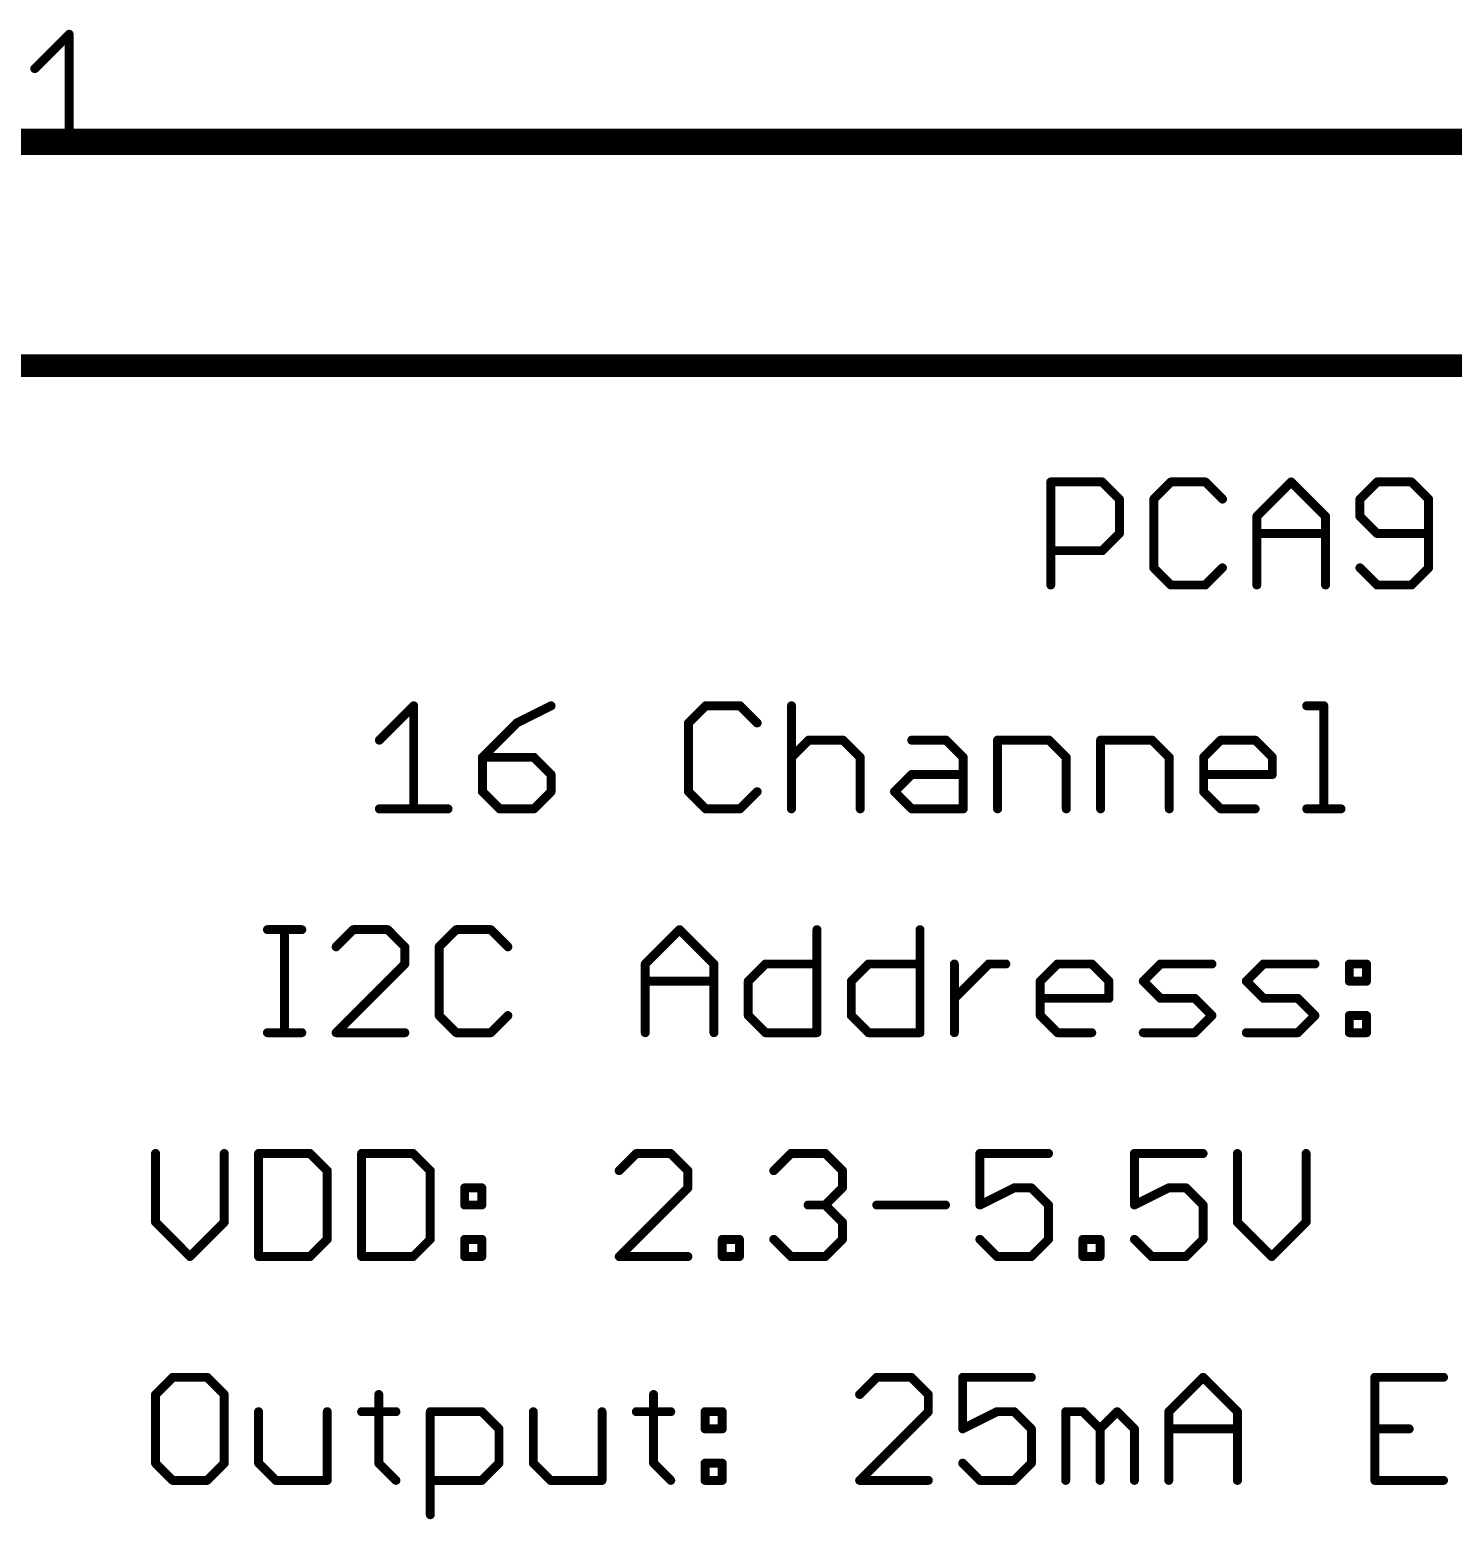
# Model space of a CAD drawing. Extents: x 0 to 264, y 0 to 182.
# Drawn here: x 115.46 to 131.62, y 164.71 to 181.61 of the extents above; entities that cross this region are included whole.
import ezdxf

# ---------------------------------------------------------------- set-up
doc = ezdxf.new("R2010")
doc.units = 0
doc.layers.add('94', color=12, linetype='CONTINUOUS')
doc.layers.add('95', color=251, linetype='CONTINUOUS')

msp = doc.modelspace()

# ---------------------------------------------------------------- linework, layer by layer
at = {"layer": '94'}
for points, const_width in [([(264.16, 180.34), (0, 180.34)], 0.3), ([(114.3, 177.8), (149.86, 177.8)], 0.254), ([(127.0508, 175.3108), (127.0508, 176.4802)], 0.1016), ([(127.0508, 176.4802), (127.6355, 176.4802)], 0.1016), ([(127.6355, 176.4802), (127.8304, 176.2853)], 0.1016), ([(128.4151, 176.4802), (128.2202, 176.2853)], 0.1016), ([(128.8049, 176.4802), (128.4151, 176.4802)], 0.1016), ([(128.9998, 176.2853), (128.8049, 176.4802)], 0.1016), ([(129.3896, 176.0904), (129.7794, 176.4802)], 0.1016), ([(129.7794, 176.4802), (130.1692, 176.0904)], 0.1016), ([(130.7539, 176.4802), (130.559, 176.2853)], 0.1016), ([(131.1437, 176.4802), (130.7539, 176.4802)], 0.1016), ([(131.3386, 176.2853), (131.1437, 176.4802)], 0.1016), ([(127.8304, 176.2853), (127.8304, 175.8955)], 0.1016), ([(128.2202, 176.2853), (128.2202, 175.5057)], 0.1016), ([(130.559, 176.2853), (130.559, 176.0904)], 0.1016), ([(131.3386, 175.5057), (131.3386, 176.2853)], 0.1016), ([(129.3896, 175.3108), (129.3896, 176.0904)], 0.1016), ([(130.1692, 176.0904), (130.1692, 175.3108)], 0.1016), ([(130.559, 176.0904), (130.7539, 175.8955)], 0.1016), ([(127.8304, 175.8955), (127.6355, 175.7006)], 0.1016), ([(129.3896, 175.8955), (130.1692, 175.8955)], 0.1016), ([(130.7539, 175.8955), (131.3386, 175.8955)], 0.1016), ([(127.6355, 175.7006), (127.0508, 175.7006)], 0.1016), ([(128.2202, 175.5057), (128.4151, 175.3108)], 0.1016), ([(128.8049, 175.3108), (128.9998, 175.5057)], 0.1016), ([(130.559, 175.5057), (130.7539, 175.3108)], 0.1016), ([(131.1437, 175.3108), (131.3386, 175.5057)], 0.1016), ([(128.4151, 175.3108), (128.8049, 175.3108)], 0.1016), ([(130.7539, 175.3108), (131.1437, 175.3108)], 0.1016), ([(119.4308, 173.5504), (119.8206, 173.9402)], 0.1016), ([(119.8206, 173.9402), (119.8206, 172.7708)], 0.1016), ([(121.3798, 173.9402), (120.99, 173.7453)], 0.1016), ([(123.1339, 173.9402), (122.939, 173.7453)], 0.1016), ([(123.5237, 173.9402), (123.1339, 173.9402)], 0.1016), ([(123.7186, 173.7453), (123.5237, 173.9402)], 0.1016), ([(124.1084, 173.9402), (124.1084, 172.7708)], 0.1016), ([(129.9554, 173.9402), (130.1503, 173.9402)], 0.1016), ([(130.1503, 173.9402), (130.1503, 172.7708)], 0.1016), ([(120.99, 173.7453), (120.6002, 173.3555)], 0.1016), ([(122.939, 173.7453), (122.939, 172.9657)], 0.1016), ([(124.1084, 173.3555), (124.3033, 173.5504)], 0.1016), ([(124.3033, 173.5504), (124.6931, 173.5504)], 0.1016), ([(124.6931, 173.5504), (124.888, 173.3555)], 0.1016), ([(125.4727, 173.5504), (125.8625, 173.5504)], 0.1016), ([(125.8625, 173.5504), (126.0574, 173.3555)], 0.1016), ([(126.4472, 172.7708), (126.4472, 173.5504)], 0.1016), ([(126.4472, 173.5504), (127.0319, 173.5504)], 0.1016), ([(127.0319, 173.5504), (127.2268, 173.3555)], 0.1016), ([(127.6166, 172.7708), (127.6166, 173.5504)], 0.1016), ([(127.6166, 173.5504), (128.2013, 173.5504)], 0.1016), ([(128.2013, 173.5504), (128.3962, 173.3555)], 0.1016), ([(128.786, 173.3555), (128.9809, 173.5504)], 0.1016), ([(128.9809, 173.5504), (129.3707, 173.5504)], 0.1016), ([(129.3707, 173.5504), (129.5656, 173.3555)], 0.1016), ([(120.6002, 173.3555), (120.6002, 172.9657)], 0.1016), ([(121.1849, 173.3555), (120.6002, 173.3555)], 0.1016), ([(121.3798, 173.1606), (121.1849, 173.3555)], 0.1016), ([(124.888, 173.3555), (124.888, 172.7708)], 0.1016), ([(126.0574, 173.3555), (126.0574, 172.7708)], 0.1016), ([(127.2268, 173.3555), (127.2268, 172.7708)], 0.1016), ([(128.3962, 173.3555), (128.3962, 172.7708)], 0.1016), ([(128.786, 172.9657), (128.786, 173.3555)], 0.1016), ([(129.5656, 173.3555), (129.5656, 173.1606)], 0.1016), ([(121.3798, 172.9657), (121.3798, 173.1606)], 0.1016), ([(125.2778, 172.9657), (125.4727, 173.1606)], 0.1016), ([(125.4727, 173.1606), (126.0574, 173.1606)], 0.1016), ([(129.5656, 173.1606), (128.786, 173.1606)], 0.1016), ([(120.6002, 172.9657), (120.7951, 172.7708)], 0.1016), ([(121.1849, 172.7708), (121.3798, 172.9657)], 0.1016), ([(122.939, 172.9657), (123.1339, 172.7708)], 0.1016), ([(123.5237, 172.7708), (123.7186, 172.9657)], 0.1016), ([(125.4727, 172.7708), (125.2778, 172.9657)], 0.1016), ([(128.9809, 172.7708), (128.786, 172.9657)], 0.1016), ([(119.4308, 172.7708), (120.2104, 172.7708)], 0.1016), ([(120.7951, 172.7708), (121.1849, 172.7708)], 0.1016), ([(123.1339, 172.7708), (123.5237, 172.7708)], 0.1016), ([(126.0574, 172.7708), (125.4727, 172.7708)], 0.1016), ([(129.3707, 172.7708), (128.9809, 172.7708)], 0.1016), ([(129.9554, 172.7708), (130.3452, 172.7708)], 0.1016), ([(118.1608, 171.4002), (118.5506, 171.4002)], 0.1016), ([(118.3557, 170.2308), (118.3557, 171.4002)], 0.1016), ([(119.1353, 171.4002), (118.9404, 171.2053)], 0.1016), ([(119.5251, 171.4002), (119.1353, 171.4002)], 0.1016), ([(119.72, 171.2053), (119.5251, 171.4002)], 0.1016), ([(120.3047, 171.4002), (120.1098, 171.2053)], 0.1016), ([(120.6945, 171.4002), (120.3047, 171.4002)], 0.1016), ([(120.8894, 171.2053), (120.6945, 171.4002)], 0.1016), ([(122.4486, 171.0104), (122.8384, 171.4002)], 0.1016), ([(122.8384, 171.4002), (123.2282, 171.0104)], 0.1016), ([(124.3976, 171.4002), (124.3976, 170.2308)], 0.1016), ([(125.567, 171.4002), (125.567, 170.2308)], 0.1016), ([(119.72, 171.0104), (119.72, 171.2053)], 0.1016), ([(120.1098, 171.2053), (120.1098, 170.4257)], 0.1016), ([(118.9404, 170.2308), (119.72, 171.0104)], 0.1016), ([(122.4486, 170.2308), (122.4486, 171.0104)], 0.1016), ([(123.2282, 171.0104), (123.2282, 170.2308)], 0.1016), ([(123.618, 170.8155), (123.8129, 171.0104)], 0.1016), ([(123.8129, 171.0104), (124.3976, 171.0104)], 0.1016), ([(124.7874, 170.8155), (124.9823, 171.0104)], 0.1016), ([(124.9823, 171.0104), (125.567, 171.0104)], 0.1016), ([(125.9568, 170.2308), (125.9568, 171.0104)], 0.1016), ([(125.9568, 170.6206), (126.3466, 171.0104)], 0.1016), ([(126.3466, 171.0104), (126.5415, 171.0104)], 0.1016), ([(126.9313, 170.8155), (127.1262, 171.0104)], 0.1016), ([(127.1262, 171.0104), (127.516, 171.0104)], 0.1016), ([(127.516, 171.0104), (127.7109, 170.8155)], 0.1016), ([(128.1007, 170.8155), (128.2956, 171.0104)], 0.1016), ([(128.2956, 171.0104), (128.8803, 171.0104)], 0.1016), ([(129.2701, 170.8155), (129.465, 171.0104)], 0.1016), ([(129.465, 171.0104), (130.0497, 171.0104)], 0.1016), ([(130.4395, 171.0104), (130.6344, 171.0104)], 0.1016), ([(130.4395, 170.8155), (130.4395, 171.0104)], 0.1016), ([(130.6344, 171.0104), (130.6344, 170.8155)], 0.1016), ([(122.4486, 170.8155), (123.2282, 170.8155)], 0.1016), ([(123.618, 170.4257), (123.618, 170.8155)], 0.1016), ([(124.7874, 170.4257), (124.7874, 170.8155)], 0.1016), ([(126.9313, 170.4257), (126.9313, 170.8155)], 0.1016), ([(127.7109, 170.8155), (127.7109, 170.6206)], 0.1016), ([(128.2956, 170.6206), (128.1007, 170.8155)], 0.1016), ([(129.465, 170.6206), (129.2701, 170.8155)], 0.1016), ([(130.6344, 170.8155), (130.4395, 170.8155)], 0.1016), ([(127.7109, 170.6206), (126.9313, 170.6206)], 0.1016), ([(128.6854, 170.6206), (128.2956, 170.6206)], 0.1016), ([(128.8803, 170.4257), (128.6854, 170.6206)], 0.1016), ([(129.8548, 170.6206), (129.465, 170.6206)], 0.1016), ([(130.0497, 170.4257), (129.8548, 170.6206)], 0.1016), ([(120.1098, 170.4257), (120.3047, 170.2308)], 0.1016), ([(120.6945, 170.2308), (120.8894, 170.4257)], 0.1016), ([(123.8129, 170.2308), (123.618, 170.4257)], 0.1016), ([(124.9823, 170.2308), (124.7874, 170.4257)], 0.1016), ([(127.1262, 170.2308), (126.9313, 170.4257)], 0.1016), ([(128.6854, 170.2308), (128.8803, 170.4257)], 0.1016), ([(129.8548, 170.2308), (130.0497, 170.4257)], 0.1016), ([(130.4395, 170.4257), (130.6344, 170.4257)], 0.1016), ([(130.4395, 170.2308), (130.4395, 170.4257)], 0.1016), ([(130.6344, 170.4257), (130.6344, 170.2308)], 0.1016), ([(118.1608, 170.2308), (118.5506, 170.2308)], 0.1016), ([(119.72, 170.2308), (118.9404, 170.2308)], 0.1016), ([(120.3047, 170.2308), (120.6945, 170.2308)], 0.1016), ([(124.3976, 170.2308), (123.8129, 170.2308)], 0.1016), ([(125.567, 170.2308), (124.9823, 170.2308)], 0.1016), ([(127.516, 170.2308), (127.1262, 170.2308)], 0.1016), ([(128.1007, 170.2308), (128.6854, 170.2308)], 0.1016), ([(129.2701, 170.2308), (129.8548, 170.2308)], 0.1016), ([(130.6344, 170.2308), (130.4395, 170.2308)], 0.1016), ([(116.8908, 168.8602), (116.8908, 168.0806)], 0.1016), ([(117.6704, 168.0806), (117.6704, 168.8602)], 0.1016), ([(118.0602, 168.8602), (118.0602, 167.6908)], 0.1016), ([(118.6449, 168.8602), (118.0602, 168.8602)], 0.1016), ([(118.8398, 168.6653), (118.6449, 168.8602)], 0.1016), ([(119.2296, 168.8602), (119.2296, 167.6908)], 0.1016), ([(119.8143, 168.8602), (119.2296, 168.8602)], 0.1016), ([(120.0092, 168.6653), (119.8143, 168.8602)], 0.1016), ([(122.348, 168.8602), (122.1531, 168.6653)], 0.1016), ([(122.7378, 168.8602), (122.348, 168.8602)], 0.1016), ([(122.9327, 168.6653), (122.7378, 168.8602)], 0.1016), ([(123.9072, 168.6653), (124.1021, 168.8602)], 0.1016), ([(124.1021, 168.8602), (124.4919, 168.8602)], 0.1016), ([(124.4919, 168.8602), (124.6868, 168.6653)], 0.1016), ([(127.0256, 168.8602), (126.246, 168.8602)], 0.1016), ([(126.246, 168.8602), (126.246, 168.2755)], 0.1016), ([(128.7797, 168.8602), (128.0001, 168.8602)], 0.1016), ([(128.0001, 168.8602), (128.0001, 168.2755)], 0.1016), ([(129.1695, 168.8602), (129.1695, 168.0806)], 0.1016), ([(129.9491, 168.0806), (129.9491, 168.8602)], 0.1016), ([(118.8398, 167.8857), (118.8398, 168.6653)], 0.1016), ([(120.0092, 167.8857), (120.0092, 168.6653)], 0.1016), ([(122.9327, 168.4704), (122.9327, 168.6653)], 0.1016), ([(124.6868, 168.6653), (124.6868, 168.4704)], 0.1016), ([(120.399, 168.4704), (120.5939, 168.4704)], 0.1016), ([(120.399, 168.2755), (120.399, 168.4704)], 0.1016), ([(120.5939, 168.4704), (120.5939, 168.2755)], 0.1016), ([(122.1531, 167.6908), (122.9327, 168.4704)], 0.1016), ([(124.6868, 168.4704), (124.4919, 168.2755)], 0.1016), ([(126.246, 168.2755), (126.6358, 168.4704)], 0.1016), ([(126.6358, 168.4704), (126.8307, 168.4704)], 0.1016), ([(126.8307, 168.4704), (127.0256, 168.2755)], 0.1016), ([(128.0001, 168.2755), (128.3899, 168.4704)], 0.1016), ([(128.3899, 168.4704), (128.5848, 168.4704)], 0.1016), ([(128.5848, 168.4704), (128.7797, 168.2755)], 0.1016), ([(120.5939, 168.2755), (120.399, 168.2755)], 0.1016), ([(124.4919, 168.2755), (124.297, 168.2755)], 0.1016), ([(124.4919, 168.2755), (124.6868, 168.0806)], 0.1016), ([(125.0766, 168.2755), (125.8562, 168.2755)], 0.1016), ([(127.0256, 168.2755), (127.0256, 167.8857)], 0.1016), ([(128.7797, 168.2755), (128.7797, 167.8857)], 0.1016), ([(116.8908, 168.0806), (117.2806, 167.6908)], 0.1016), ([(117.2806, 167.6908), (117.6704, 168.0806)], 0.1016), ([(124.6868, 168.0806), (124.6868, 167.8857)], 0.1016), ([(129.1695, 168.0806), (129.5593, 167.6908)], 0.1016), ([(129.5593, 167.6908), (129.9491, 168.0806)], 0.1016), ([(118.6449, 167.6908), (118.8398, 167.8857)], 0.1016), ([(119.8143, 167.6908), (120.0092, 167.8857)], 0.1016), ([(120.399, 167.8857), (120.5939, 167.8857)], 0.1016), ([(120.399, 167.6908), (120.399, 167.8857)], 0.1016), ([(120.5939, 167.8857), (120.5939, 167.6908)], 0.1016), ([(123.3225, 167.6908), (123.3225, 167.8857)], 0.1016), ([(123.3225, 167.8857), (123.5174, 167.8857)], 0.1016), ([(123.5174, 167.8857), (123.5174, 167.6908)], 0.1016), ([(124.1021, 167.6908), (123.9072, 167.8857)], 0.1016), ([(124.6868, 167.8857), (124.4919, 167.6908)], 0.1016), ([(126.4409, 167.6908), (126.246, 167.8857)], 0.1016), ([(127.0256, 167.8857), (126.8307, 167.6908)], 0.1016), ([(127.4154, 167.6908), (127.4154, 167.8857)], 0.1016), ([(127.4154, 167.8857), (127.6103, 167.8857)], 0.1016), ([(127.6103, 167.8857), (127.6103, 167.6908)], 0.1016), ([(128.195, 167.6908), (128.0001, 167.8857)], 0.1016), ([(128.7797, 167.8857), (128.5848, 167.6908)], 0.1016), ([(118.0602, 167.6908), (118.6449, 167.6908)], 0.1016), ([(119.2296, 167.6908), (119.8143, 167.6908)], 0.1016), ([(120.5939, 167.6908), (120.399, 167.6908)], 0.1016), ([(122.9327, 167.6908), (122.1531, 167.6908)], 0.1016), ([(123.5174, 167.6908), (123.3225, 167.6908)], 0.1016), ([(124.4919, 167.6908), (124.1021, 167.6908)], 0.1016), ([(126.8307, 167.6908), (126.4409, 167.6908)], 0.1016), ([(127.6103, 167.6908), (127.4154, 167.6908)], 0.1016), ([(128.5848, 167.6908), (128.195, 167.6908)], 0.1016), ([(117.0857, 166.3202), (116.8908, 166.1253)], 0.1016), ([(117.4755, 166.3202), (117.0857, 166.3202)], 0.1016), ([(117.6704, 166.1253), (117.4755, 166.3202)], 0.1016), ([(125.0766, 166.3202), (124.8817, 166.1253)], 0.1016), ([(125.4664, 166.3202), (125.0766, 166.3202)], 0.1016), ([(125.6613, 166.1253), (125.4664, 166.3202)], 0.1016), ([(126.8307, 166.3202), (126.0511, 166.3202)], 0.1016), ([(126.0511, 166.3202), (126.0511, 165.7355)], 0.1016), ([(128.3899, 165.9304), (128.7797, 166.3202)], 0.1016), ([(128.7797, 166.3202), (129.1695, 165.9304)], 0.1016), ([(131.5083, 166.3202), (130.7287, 166.3202)], 0.1016), ([(130.7287, 166.3202), (130.7287, 165.1508)], 0.1016), ([(116.8908, 166.1253), (116.8908, 165.3457)], 0.1016), ([(117.6704, 165.3457), (117.6704, 166.1253)], 0.1016), ([(119.4245, 166.1253), (119.4245, 165.3457)], 0.1016), ([(122.5429, 166.1253), (122.5429, 165.3457)], 0.1016), ([(125.6613, 165.9304), (125.6613, 166.1253)], 0.1016), ([(118.0602, 165.9304), (118.0602, 165.3457)], 0.1016), ([(118.8398, 165.1508), (118.8398, 165.9304)], 0.1016), ([(119.2296, 165.9304), (119.6194, 165.9304)], 0.1016), ([(120.0092, 164.761), (120.0092, 165.9304)], 0.1016), ([(120.0092, 165.9304), (120.5939, 165.9304)], 0.1016), ([(120.5939, 165.9304), (120.7888, 165.7355)], 0.1016), ([(121.1786, 165.9304), (121.1786, 165.3457)], 0.1016), ([(121.9582, 165.1508), (121.9582, 165.9304)], 0.1016), ([(122.348, 165.9304), (122.7378, 165.9304)], 0.1016), ([(123.1276, 165.9304), (123.3225, 165.9304)], 0.1016), ([(123.1276, 165.7355), (123.1276, 165.9304)], 0.1016), ([(123.3225, 165.9304), (123.3225, 165.7355)], 0.1016), ([(124.8817, 165.1508), (125.6613, 165.9304)], 0.1016), ([(126.0511, 165.7355), (126.4409, 165.9304)], 0.1016), ([(126.4409, 165.9304), (126.6358, 165.9304)], 0.1016), ([(126.6358, 165.9304), (126.8307, 165.7355)], 0.1016), ([(127.2205, 165.1508), (127.2205, 165.9304)], 0.1016), ([(127.2205, 165.9304), (127.4154, 165.9304)], 0.1016), ([(127.4154, 165.9304), (127.6103, 165.7355)], 0.1016), ([(127.6103, 165.7355), (127.8052, 165.9304)], 0.1016), ([(127.8052, 165.9304), (128.0001, 165.7355)], 0.1016), ([(128.3899, 165.1508), (128.3899, 165.9304)], 0.1016), ([(129.1695, 165.9304), (129.1695, 165.1508)], 0.1016), ([(120.7888, 165.7355), (120.7888, 165.3457)], 0.1016), ([(123.3225, 165.7355), (123.1276, 165.7355)], 0.1016), ([(126.8307, 165.7355), (126.8307, 165.3457)], 0.1016), ([(127.6103, 165.7355), (127.6103, 165.1508)], 0.1016), ([(128.0001, 165.7355), (128.0001, 165.1508)], 0.1016), ([(128.3899, 165.7355), (129.1695, 165.7355)], 0.1016), ([(130.7287, 165.7355), (131.1185, 165.7355)], 0.1016), ([(116.8908, 165.3457), (117.0857, 165.1508)], 0.1016), ([(117.4755, 165.1508), (117.6704, 165.3457)], 0.1016), ([(118.0602, 165.3457), (118.2551, 165.1508)], 0.1016), ([(119.4245, 165.3457), (119.6194, 165.1508)], 0.1016), ([(120.7888, 165.3457), (120.5939, 165.1508)], 0.1016), ([(121.1786, 165.3457), (121.3735, 165.1508)], 0.1016), ([(122.5429, 165.3457), (122.7378, 165.1508)], 0.1016), ([(123.1276, 165.3457), (123.3225, 165.3457)], 0.1016), ([(123.1276, 165.1508), (123.1276, 165.3457)], 0.1016), ([(123.3225, 165.3457), (123.3225, 165.1508)], 0.1016), ([(126.246, 165.1508), (126.0511, 165.3457)], 0.1016), ([(126.8307, 165.3457), (126.6358, 165.1508)], 0.1016), ([(117.0857, 165.1508), (117.4755, 165.1508)], 0.1016), ([(118.2551, 165.1508), (118.8398, 165.1508)], 0.1016), ([(120.5939, 165.1508), (120.0092, 165.1508)], 0.1016), ([(121.3735, 165.1508), (121.9582, 165.1508)], 0.1016), ([(123.3225, 165.1508), (123.1276, 165.1508)], 0.1016), ([(125.6613, 165.1508), (124.8817, 165.1508)], 0.1016), ([(126.6358, 165.1508), (126.246, 165.1508)], 0.1016), ([(130.7287, 165.1508), (131.5083, 165.1508)], 0.1016)]:
    msp.add_lwpolyline(points, dxfattribs=dict(at, const_width=const_width))
at = {"layer": '94', "const_width": 0.0508}
for points in [[(127.0762, 176.4802, 1), (127.0254, 176.4802)], [(127.0508, 176.5056, 1), (127.0508, 176.4548)], [(127.6535, 176.4982, 1), (127.6175, 176.4622)], [(127.6355, 176.4548, 1), (127.6355, 176.5056)], [(128.4151, 176.5056, 1), (128.4151, 176.4548)], [(128.4331, 176.4622, 1), (128.3971, 176.4982)], [(128.8229, 176.4982, 1), (128.7869, 176.4622)], [(128.8049, 176.4548, 1), (128.8049, 176.5056)], [(129.7974, 176.4982, 1), (129.7614, 176.4622)], [(129.7974, 176.4622, 1), (129.7614, 176.4982)], [(130.7539, 176.5056, 1), (130.7539, 176.4548)], [(130.7718, 176.4622, 1), (130.7359, 176.4982)], [(131.1616, 176.4982, 1), (131.1257, 176.4622)], [(131.1437, 176.4548, 1), (131.1437, 176.5056)], [(127.8558, 176.2853, 1), (127.805, 176.2853)], [(127.8124, 176.2673, 1), (127.8484, 176.3033)], [(128.2022, 176.3033, 1), (128.2382, 176.2673)], [(128.2456, 176.2853, 1), (128.1948, 176.2853)], [(128.9818, 176.2673, 1), (129.0178, 176.3033)], [(130.541, 176.3033, 1), (130.577, 176.2673)], [(130.5844, 176.2853, 1), (130.5336, 176.2853)], [(131.364, 176.2853, 1), (131.3132, 176.2853)], [(131.3206, 176.2673, 1), (131.3565, 176.3033)], [(129.3716, 176.1084, 1), (129.4076, 176.0724)], [(129.415, 176.0904, 1), (129.3642, 176.0904)], [(130.1946, 176.0904, 1), (130.1438, 176.0904)], [(130.1512, 176.0724, 1), (130.1872, 176.1084)], [(130.577, 176.1084, 1), (130.541, 176.0724)], [(130.5336, 176.0904, 1), (130.5844, 176.0904)], [(127.8484, 175.8775, 1), (127.8124, 175.9135)], [(129.3896, 175.9209, 1), (129.3896, 175.8701)], [(130.1692, 175.8701, 1), (130.1692, 175.9209)], [(130.7539, 175.9209, 1), (130.7539, 175.8701)], [(130.7359, 175.8775, 1), (130.7718, 175.9135)], [(131.3386, 175.8701, 1), (131.3386, 175.9209)], [(127.805, 175.8955, 1), (127.8558, 175.8955)], [(127.0508, 175.726, 1), (127.0508, 175.6752)], [(127.6175, 175.7186, 1), (127.6535, 175.6826)], [(127.6355, 175.6752, 1), (127.6355, 175.726)], [(128.2382, 175.5237, 1), (128.2022, 175.4877)], [(128.1948, 175.5057, 1), (128.2456, 175.5057)], [(129.0178, 175.4877, 1), (128.9818, 175.5237)], [(130.577, 175.5237, 1), (130.541, 175.4877)], [(131.3132, 175.5057, 1), (131.364, 175.5057)], [(131.3565, 175.4877, 1), (131.3206, 175.5237)], [(127.0254, 175.3108, 1), (127.0762, 175.3108)], [(128.4151, 175.3362, 1), (128.4151, 175.2854)], [(128.3971, 175.2928, 1), (128.4331, 175.3288)], [(128.7869, 175.3288, 1), (128.8229, 175.2928)], [(128.8049, 175.2854, 1), (128.8049, 175.3362)], [(129.3642, 175.3108, 1), (129.415, 175.3108)], [(130.1438, 175.3108, 1), (130.1946, 175.3108)], [(130.7539, 175.3362, 1), (130.7539, 175.2854)], [(130.7359, 175.2928, 1), (130.7718, 175.3288)], [(131.1257, 175.3288, 1), (131.1616, 175.2928)], [(131.1437, 175.2854, 1), (131.1437, 175.3362)], [(119.846, 173.9402, 1), (119.7952, 173.9402)], [(119.8386, 173.9222, 1), (119.8026, 173.9582)], [(121.3912, 173.9175, 1), (121.3684, 173.9629)], [(123.1339, 173.9656, 1), (123.1339, 173.9148)], [(123.1518, 173.9222, 1), (123.1159, 173.9582)], [(123.5416, 173.9582, 1), (123.5057, 173.9222)], [(123.5237, 173.9148, 1), (123.5237, 173.9656)], [(124.1338, 173.9402, 1), (124.083, 173.9402)], [(129.9554, 173.9656, 1), (129.9554, 173.9148)], [(130.1757, 173.9402, 1), (130.1249, 173.9402)], [(130.1503, 173.9148, 1), (130.1503, 173.9656)], [(120.9786, 173.768, 1), (121.0014, 173.7226)], [(121.008, 173.7273, 1), (120.972, 173.7633)], [(122.921, 173.7633, 1), (122.957, 173.7273)], [(122.9644, 173.7453, 1), (122.9136, 173.7453)], [(123.7006, 173.7273, 1), (123.7365, 173.7633)], [(119.4128, 173.5684, 1), (119.4488, 173.5324)], [(124.3033, 173.5758, 1), (124.3033, 173.525)], [(124.3212, 173.5324, 1), (124.2853, 173.5684)], [(124.711, 173.5684, 1), (124.6751, 173.5324)], [(124.6931, 173.525, 1), (124.6931, 173.5758)], [(125.4727, 173.5758, 1), (125.4727, 173.525)], [(125.8804, 173.5684, 1), (125.8445, 173.5324)], [(125.8625, 173.525, 1), (125.8625, 173.5758)], [(126.4726, 173.5504, 1), (126.4218, 173.5504)], [(126.4472, 173.5758, 1), (126.4472, 173.525)], [(127.0498, 173.5684, 1), (127.0139, 173.5324)], [(127.0319, 173.525, 1), (127.0319, 173.5758)], [(127.642, 173.5504, 1), (127.5912, 173.5504)], [(127.6166, 173.5758, 1), (127.6166, 173.525)], [(128.2192, 173.5684, 1), (128.1833, 173.5324)], [(128.2013, 173.525, 1), (128.2013, 173.5758)], [(128.9809, 173.5758, 1), (128.9809, 173.525)], [(128.9988, 173.5324, 1), (128.9629, 173.5684)], [(129.3886, 173.5684, 1), (129.3527, 173.5324)], [(129.3707, 173.525, 1), (129.3707, 173.5758)], [(120.6256, 173.3555, 1), (120.5748, 173.3555)], [(120.6002, 173.3809, 1), (120.6002, 173.3301)], [(121.2029, 173.3735, 1), (121.1669, 173.3375)], [(121.1849, 173.3301, 1), (121.1849, 173.3809)], [(124.9134, 173.3555, 1), (124.8626, 173.3555)], [(126.0828, 173.3555, 1), (126.032, 173.3555)], [(127.2522, 173.3555, 1), (127.2014, 173.3555)], [(128.4216, 173.3555, 1), (128.3708, 173.3555)], [(128.8114, 173.3555, 1), (128.7606, 173.3555)], [(129.591, 173.3555, 1), (129.5402, 173.3555)], [(120.5822, 173.3735, 1), (120.6182, 173.3375)], [(124.0904, 173.3735, 1), (124.1263, 173.3375)], [(124.87, 173.3375, 1), (124.9059, 173.3735)], [(126.0394, 173.3375, 1), (126.0753, 173.3735)], [(127.2088, 173.3375, 1), (127.2447, 173.3735)], [(128.3782, 173.3375, 1), (128.4141, 173.3735)], [(128.768, 173.3735, 1), (128.8039, 173.3375)], [(129.5476, 173.3375, 1), (129.5835, 173.3735)], [(121.4052, 173.1606, 1), (121.3544, 173.1606)], [(121.3618, 173.1426, 1), (121.3978, 173.1786)], [(125.4727, 173.186, 1), (125.4727, 173.1352)], [(125.4906, 173.1426, 1), (125.4547, 173.1786)], [(126.0574, 173.1352, 1), (126.0574, 173.186)], [(128.786, 173.186, 1), (128.786, 173.1352)], [(129.5402, 173.1606, 1), (129.591, 173.1606)], [(129.5656, 173.1352, 1), (129.5656, 173.186)], [(120.6182, 172.9837, 1), (120.5822, 172.9477)], [(120.5748, 172.9657, 1), (120.6256, 172.9657)], [(121.3544, 172.9657, 1), (121.4052, 172.9657)], [(121.3978, 172.9477, 1), (121.3618, 172.9837)], [(122.957, 172.9837, 1), (122.921, 172.9477)], [(122.9136, 172.9657, 1), (122.9644, 172.9657)], [(123.7365, 172.9477, 1), (123.7006, 172.9837)], [(125.2957, 172.9837, 1), (125.2598, 172.9477)], [(125.2598, 172.9837, 1), (125.2957, 172.9477)], [(128.8039, 172.9837, 1), (128.768, 172.9477)], [(128.7606, 172.9657, 1), (128.8114, 172.9657)], [(119.4308, 172.7962, 1), (119.4308, 172.7454)], [(119.7952, 172.7708, 1), (119.846, 172.7708)], [(120.2104, 172.7454, 1), (120.2104, 172.7962)], [(120.7951, 172.7962, 1), (120.7951, 172.7454)], [(120.7771, 172.7528, 1), (120.8131, 172.7888)], [(121.1669, 172.7888, 1), (121.2029, 172.7528)], [(121.1849, 172.7454, 1), (121.1849, 172.7962)], [(123.1339, 172.7962, 1), (123.1339, 172.7454)], [(123.1159, 172.7528, 1), (123.1518, 172.7888)], [(123.5057, 172.7888, 1), (123.5416, 172.7528)], [(123.5237, 172.7454, 1), (123.5237, 172.7962)], [(124.083, 172.7708, 1), (124.1338, 172.7708)], [(124.8626, 172.7708, 1), (124.9134, 172.7708)], [(125.4727, 172.7962, 1), (125.4727, 172.7454)], [(125.4547, 172.7528, 1), (125.4906, 172.7888)], [(126.032, 172.7708, 1), (126.0828, 172.7708)], [(126.0574, 172.7454, 1), (126.0574, 172.7962)], [(126.4218, 172.7708, 1), (126.4726, 172.7708)], [(127.2014, 172.7708, 1), (127.2522, 172.7708)], [(127.5912, 172.7708, 1), (127.642, 172.7708)], [(128.3708, 172.7708, 1), (128.4216, 172.7708)], [(128.9809, 172.7962, 1), (128.9809, 172.7454)], [(128.9629, 172.7528, 1), (128.9988, 172.7888)], [(129.3707, 172.7454, 1), (129.3707, 172.7962)], [(129.9554, 172.7962, 1), (129.9554, 172.7454)], [(130.1249, 172.7708, 1), (130.1757, 172.7708)], [(130.3452, 172.7454, 1), (130.3452, 172.7962)], [(118.1608, 171.4256, 1), (118.1608, 171.3748)], [(118.3811, 171.4002, 1), (118.3303, 171.4002)], [(118.5506, 171.3748, 1), (118.5506, 171.4256)], [(119.1353, 171.4256, 1), (119.1353, 171.3748)], [(119.1533, 171.3822, 1), (119.1173, 171.4182)], [(119.5431, 171.4182, 1), (119.5071, 171.3822)], [(119.5251, 171.3748, 1), (119.5251, 171.4256)], [(120.3047, 171.4256, 1), (120.3047, 171.3748)], [(120.3227, 171.3822, 1), (120.2867, 171.4182)], [(120.7125, 171.4182, 1), (120.6765, 171.3822)], [(120.6945, 171.3748, 1), (120.6945, 171.4256)], [(122.8563, 171.4182, 1), (122.8204, 171.3822)], [(122.8563, 171.3822, 1), (122.8204, 171.4182)], [(124.423, 171.4002, 1), (124.3722, 171.4002)], [(125.5924, 171.4002, 1), (125.5416, 171.4002)], [(118.9224, 171.2233, 1), (118.9584, 171.1873)], [(119.7454, 171.2053, 1), (119.6946, 171.2053)], [(119.702, 171.1873, 1), (119.738, 171.2233)], [(120.0918, 171.2233, 1), (120.1278, 171.1873)], [(120.1352, 171.2053, 1), (120.0844, 171.2053)], [(120.8714, 171.1873, 1), (120.9074, 171.2233)], [(119.738, 170.9924, 1), (119.702, 171.0284)], [(122.4306, 171.0284, 1), (122.4665, 170.9924)], [(122.474, 171.0104, 1), (122.4232, 171.0104)], [(123.2536, 171.0104, 1), (123.2028, 171.0104)], [(123.2102, 170.9924, 1), (123.2461, 171.0284)], [(123.8129, 171.0358, 1), (123.8129, 170.985)], [(123.8308, 170.9924, 1), (123.7949, 171.0284)], [(124.3976, 170.985, 1), (124.3976, 171.0358)], [(124.9823, 171.0358, 1), (124.9823, 170.985)], [(125.0002, 170.9924, 1), (124.9643, 171.0284)], [(125.567, 170.985, 1), (125.567, 171.0358)], [(125.9822, 171.0104, 1), (125.9314, 171.0104)], [(126.3466, 171.0358, 1), (126.3466, 170.985)], [(126.3645, 170.9924, 1), (126.3286, 171.0284)], [(126.5415, 170.985, 1), (126.5415, 171.0358)], [(127.1262, 171.0358, 1), (127.1262, 170.985)], [(127.1441, 170.9924, 1), (127.1082, 171.0284)], [(127.5339, 171.0284, 1), (127.498, 170.9924)], [(127.516, 170.985, 1), (127.516, 171.0358)], [(128.2956, 171.0358, 1), (128.2956, 170.985)], [(128.3135, 170.9924, 1), (128.2776, 171.0284)], [(128.8803, 170.985, 1), (128.8803, 171.0358)], [(129.465, 171.0358, 1), (129.465, 170.985)], [(129.4829, 170.9924, 1), (129.447, 171.0284)], [(130.0497, 170.985, 1), (130.0497, 171.0358)], [(130.4395, 171.0358, 1), (130.4395, 170.985)], [(130.4649, 171.0104, 1), (130.4141, 171.0104)], [(130.6598, 171.0104, 1), (130.609, 171.0104)], [(130.6344, 170.985, 1), (130.6344, 171.0358)], [(119.6946, 171.0104, 1), (119.7454, 171.0104)], [(122.4486, 170.8409, 1), (122.4486, 170.7901)], [(123.2282, 170.7901, 1), (123.2282, 170.8409)], [(123.6, 170.8335, 1), (123.6359, 170.7975)], [(123.6434, 170.8155, 1), (123.5926, 170.8155)], [(124.7694, 170.8335, 1), (124.8053, 170.7975)], [(124.8128, 170.8155, 1), (124.762, 170.8155)], [(126.9133, 170.8335, 1), (126.9492, 170.7975)], [(126.9567, 170.8155, 1), (126.9059, 170.8155)], [(127.7363, 170.8155, 1), (127.6855, 170.8155)], [(127.6929, 170.7975, 1), (127.7288, 170.8335)], [(128.1186, 170.8335, 1), (128.0827, 170.7975)], [(128.0827, 170.8335, 1), (128.1186, 170.7975)], [(129.288, 170.8335, 1), (129.2521, 170.7975)], [(129.2521, 170.8335, 1), (129.288, 170.7975)], [(130.4395, 170.8409, 1), (130.4395, 170.7901)], [(130.4141, 170.8155, 1), (130.4649, 170.8155)], [(130.609, 170.8155, 1), (130.6598, 170.8155)], [(130.6344, 170.7901, 1), (130.6344, 170.8409)], [(125.9388, 170.6386, 1), (125.9747, 170.6026)], [(126.9313, 170.646, 1), (126.9313, 170.5952)], [(127.6855, 170.6206, 1), (127.7363, 170.6206)], [(127.7109, 170.5952, 1), (127.7109, 170.646)], [(128.2956, 170.646, 1), (128.2956, 170.5952)], [(128.2776, 170.6026, 1), (128.3135, 170.6386)], [(128.7033, 170.6386, 1), (128.6674, 170.6026)], [(128.6854, 170.5952, 1), (128.6854, 170.646)], [(129.465, 170.646, 1), (129.465, 170.5952)], [(129.447, 170.6026, 1), (129.4829, 170.6386)], [(129.8727, 170.6386, 1), (129.8368, 170.6026)], [(129.8548, 170.5952, 1), (129.8548, 170.646)], [(120.1278, 170.4437, 1), (120.0918, 170.4077)], [(120.0844, 170.4257, 1), (120.1352, 170.4257)], [(120.9074, 170.4077, 1), (120.8714, 170.4437)], [(123.6359, 170.4437, 1), (123.6, 170.4077)], [(123.5926, 170.4257, 1), (123.6434, 170.4257)], [(124.8053, 170.4437, 1), (124.7694, 170.4077)], [(124.762, 170.4257, 1), (124.8128, 170.4257)], [(126.9492, 170.4437, 1), (126.9133, 170.4077)], [(126.9059, 170.4257, 1), (126.9567, 170.4257)], [(128.8982, 170.4077, 1), (128.8623, 170.4437)], [(128.8623, 170.4077, 1), (128.8982, 170.4437)], [(130.0676, 170.4077, 1), (130.0317, 170.4437)], [(130.0317, 170.4077, 1), (130.0676, 170.4437)], [(130.4395, 170.4511, 1), (130.4395, 170.4003)], [(130.4649, 170.4257, 1), (130.4141, 170.4257)], [(130.6598, 170.4257, 1), (130.609, 170.4257)], [(130.6344, 170.4003, 1), (130.6344, 170.4511)], [(118.1608, 170.2562, 1), (118.1608, 170.2054)], [(118.3303, 170.2308, 1), (118.3811, 170.2308)], [(118.5506, 170.2054, 1), (118.5506, 170.2562)], [(118.9224, 170.2488, 1), (118.9584, 170.2128)], [(118.9404, 170.2562, 1), (118.9404, 170.2054)], [(119.72, 170.2054, 1), (119.72, 170.2562)], [(120.3047, 170.2562, 1), (120.3047, 170.2054)], [(120.2867, 170.2128, 1), (120.3227, 170.2488)], [(120.6765, 170.2488, 1), (120.7125, 170.2128)], [(120.6945, 170.2054, 1), (120.6945, 170.2562)], [(122.4232, 170.2308, 1), (122.474, 170.2308)], [(123.2028, 170.2308, 1), (123.2536, 170.2308)], [(123.8129, 170.2562, 1), (123.8129, 170.2054)], [(123.7949, 170.2128, 1), (123.8308, 170.2488)], [(124.3722, 170.2308, 1), (124.423, 170.2308)], [(124.3976, 170.2054, 1), (124.3976, 170.2562)], [(124.9823, 170.2562, 1), (124.9823, 170.2054)], [(124.9643, 170.2128, 1), (125.0002, 170.2488)], [(125.5416, 170.2308, 1), (125.5924, 170.2308)], [(125.567, 170.2054, 1), (125.567, 170.2562)], [(125.9314, 170.2308, 1), (125.9822, 170.2308)], [(127.1262, 170.2562, 1), (127.1262, 170.2054)], [(127.1082, 170.2128, 1), (127.1441, 170.2488)], [(127.516, 170.2054, 1), (127.516, 170.2562)], [(128.1007, 170.2562, 1), (128.1007, 170.2054)], [(128.6674, 170.2488, 1), (128.7033, 170.2128)], [(128.6854, 170.2054, 1), (128.6854, 170.2562)], [(129.2701, 170.2562, 1), (129.2701, 170.2054)], [(129.8368, 170.2488, 1), (129.8727, 170.2128)], [(129.8548, 170.2054, 1), (129.8548, 170.2562)], [(130.4395, 170.2562, 1), (130.4395, 170.2054)], [(130.4141, 170.2308, 1), (130.4649, 170.2308)], [(130.609, 170.2308, 1), (130.6598, 170.2308)], [(130.6344, 170.2054, 1), (130.6344, 170.2562)], [(116.9162, 168.8602, 1), (116.8654, 168.8602)], [(117.6958, 168.8602, 1), (117.645, 168.8602)], [(118.0856, 168.8602, 1), (118.0348, 168.8602)], [(118.0602, 168.8856, 1), (118.0602, 168.8348)], [(118.6629, 168.8782, 1), (118.6269, 168.8422)], [(118.6449, 168.8348, 1), (118.6449, 168.8856)], [(119.255, 168.8602, 1), (119.2042, 168.8602)], [(119.2296, 168.8856, 1), (119.2296, 168.8348)], [(119.8323, 168.8782, 1), (119.7963, 168.8422)], [(119.8143, 168.8348, 1), (119.8143, 168.8856)], [(122.348, 168.8856, 1), (122.348, 168.8348)], [(122.3659, 168.8422, 1), (122.33, 168.8782)], [(122.7557, 168.8782, 1), (122.7198, 168.8422)], [(122.7378, 168.8348, 1), (122.7378, 168.8856)], [(124.1021, 168.8856, 1), (124.1021, 168.8348)], [(124.12, 168.8422, 1), (124.0841, 168.8782)], [(124.5098, 168.8782, 1), (124.4739, 168.8422)], [(124.4919, 168.8348, 1), (124.4919, 168.8856)], [(126.246, 168.8856, 1), (126.246, 168.8348)], [(126.2714, 168.8602, 1), (126.2206, 168.8602)], [(127.0256, 168.8348, 1), (127.0256, 168.8856)], [(128.0001, 168.8856, 1), (128.0001, 168.8348)], [(128.0255, 168.8602, 1), (127.9747, 168.8602)], [(128.7797, 168.8348, 1), (128.7797, 168.8856)], [(129.1949, 168.8602, 1), (129.1441, 168.8602)], [(129.9745, 168.8602, 1), (129.9237, 168.8602)], [(118.8652, 168.6653, 1), (118.8144, 168.6653)], [(118.8218, 168.6473, 1), (118.8578, 168.6833)], [(120.0346, 168.6653, 1), (119.9838, 168.6653)], [(119.9912, 168.6473, 1), (120.0272, 168.6833)], [(122.1351, 168.6833, 1), (122.171, 168.6473)], [(122.9581, 168.6653, 1), (122.9073, 168.6653)], [(122.9147, 168.6473, 1), (122.9506, 168.6833)], [(123.8892, 168.6833, 1), (123.9251, 168.6473)], [(124.7122, 168.6653, 1), (124.6614, 168.6653)], [(124.6688, 168.6473, 1), (124.7047, 168.6833)], [(120.399, 168.4958, 1), (120.399, 168.445)], [(120.4244, 168.4704, 1), (120.3736, 168.4704)], [(120.6193, 168.4704, 1), (120.5685, 168.4704)], [(120.5939, 168.445, 1), (120.5939, 168.4958)], [(122.9506, 168.4524, 1), (122.9147, 168.4884)], [(124.7047, 168.4524, 1), (124.6688, 168.4884)], [(126.6358, 168.4958, 1), (126.6358, 168.445)], [(126.6471, 168.4477, 1), (126.6244, 168.4931)], [(126.8486, 168.4884, 1), (126.8127, 168.4524)], [(126.8307, 168.445, 1), (126.8307, 168.4958)], [(128.3899, 168.4958, 1), (128.3899, 168.445)], [(128.4012, 168.4477, 1), (128.3785, 168.4931)], [(128.6027, 168.4884, 1), (128.5668, 168.4524)], [(128.5848, 168.445, 1), (128.5848, 168.4958)], [(122.9073, 168.4704, 1), (122.9581, 168.4704)], [(124.6614, 168.4704, 1), (124.7122, 168.4704)], [(120.399, 168.3009, 1), (120.399, 168.2501)], [(120.3736, 168.2755, 1), (120.4244, 168.2755)], [(120.5685, 168.2755, 1), (120.6193, 168.2755)], [(120.5939, 168.2501, 1), (120.5939, 168.3009)], [(124.297, 168.3009, 1), (124.297, 168.2501)], [(124.5098, 168.2935, 1), (124.4739, 168.2575)], [(124.4739, 168.2935, 1), (124.5098, 168.2575)], [(124.4919, 168.2501, 1), (124.4919, 168.3009)], [(125.0766, 168.3009, 1), (125.0766, 168.2501)], [(125.8562, 168.2501, 1), (125.8562, 168.3009)], [(126.2346, 168.2982, 1), (126.2573, 168.2528)], [(126.2206, 168.2755, 1), (126.2714, 168.2755)], [(127.051, 168.2755, 1), (127.0002, 168.2755)], [(127.0076, 168.2575, 1), (127.0435, 168.2935)], [(127.9887, 168.2982, 1), (128.0114, 168.2528)], [(127.9747, 168.2755, 1), (128.0255, 168.2755)], [(128.8051, 168.2755, 1), (128.7543, 168.2755)], [(128.7617, 168.2575, 1), (128.7976, 168.2935)], [(116.9088, 168.0986, 1), (116.8728, 168.0626)], [(116.8654, 168.0806, 1), (116.9162, 168.0806)], [(117.645, 168.0806, 1), (117.6958, 168.0806)], [(117.6884, 168.0626, 1), (117.6524, 168.0986)], [(124.7122, 168.0806, 1), (124.6614, 168.0806)], [(124.6688, 168.0626, 1), (124.7047, 168.0986)], [(129.1874, 168.0986, 1), (129.1515, 168.0626)], [(129.1441, 168.0806, 1), (129.1949, 168.0806)], [(129.9237, 168.0806, 1), (129.9745, 168.0806)], [(129.967, 168.0626, 1), (129.9311, 168.0986)], [(118.8144, 167.8857, 1), (118.8652, 167.8857)], [(118.8578, 167.8677, 1), (118.8218, 167.9037)], [(119.9838, 167.8857, 1), (120.0346, 167.8857)], [(120.0272, 167.8677, 1), (119.9912, 167.9037)], [(120.399, 167.9111, 1), (120.399, 167.8603)], [(120.4244, 167.8857, 1), (120.3736, 167.8857)], [(120.6193, 167.8857, 1), (120.5685, 167.8857)], [(120.5939, 167.8603, 1), (120.5939, 167.9111)], [(123.3479, 167.8857, 1), (123.2971, 167.8857)], [(123.3225, 167.9111, 1), (123.3225, 167.8603)], [(123.5428, 167.8857, 1), (123.492, 167.8857)], [(123.5174, 167.8603, 1), (123.5174, 167.9111)], [(123.9251, 167.9037, 1), (123.8892, 167.8677)], [(124.6614, 167.8857, 1), (124.7122, 167.8857)], [(124.7047, 167.8677, 1), (124.6688, 167.9037)], [(126.2639, 167.9037, 1), (126.228, 167.8677)], [(127.0002, 167.8857, 1), (127.051, 167.8857)], [(127.0435, 167.8677, 1), (127.0076, 167.9037)], [(127.4408, 167.8857, 1), (127.39, 167.8857)], [(127.4154, 167.9111, 1), (127.4154, 167.8603)], [(127.6357, 167.8857, 1), (127.5849, 167.8857)], [(127.6103, 167.8603, 1), (127.6103, 167.9111)], [(128.018, 167.9037, 1), (127.9821, 167.8677)], [(128.7543, 167.8857, 1), (128.8051, 167.8857)], [(128.7976, 167.8677, 1), (128.7617, 167.9037)], [(117.2626, 167.7088, 1), (117.2986, 167.6728)], [(117.2626, 167.6728, 1), (117.2986, 167.7088)], [(118.0602, 167.7162, 1), (118.0602, 167.6654)], [(118.0348, 167.6908, 1), (118.0856, 167.6908)], [(118.6269, 167.7088, 1), (118.6629, 167.6728)], [(118.6449, 167.6654, 1), (118.6449, 167.7162)], [(119.2296, 167.7162, 1), (119.2296, 167.6654)], [(119.2042, 167.6908, 1), (119.255, 167.6908)], [(119.7963, 167.7088, 1), (119.8323, 167.6728)], [(119.8143, 167.6654, 1), (119.8143, 167.7162)], [(120.399, 167.7162, 1), (120.399, 167.6654)], [(120.3736, 167.6908, 1), (120.4244, 167.6908)], [(120.5685, 167.6908, 1), (120.6193, 167.6908)], [(120.5939, 167.6654, 1), (120.5939, 167.7162)], [(122.1351, 167.7088, 1), (122.171, 167.6728)], [(122.1531, 167.7162, 1), (122.1531, 167.6654)], [(122.9327, 167.6654, 1), (122.9327, 167.7162)], [(123.3225, 167.7162, 1), (123.3225, 167.6654)], [(123.2971, 167.6908, 1), (123.3479, 167.6908)], [(123.492, 167.6908, 1), (123.5428, 167.6908)], [(123.5174, 167.6654, 1), (123.5174, 167.7162)], [(124.1021, 167.7162, 1), (124.1021, 167.6654)], [(124.0841, 167.6728, 1), (124.12, 167.7088)], [(124.4739, 167.7088, 1), (124.5098, 167.6728)], [(124.4919, 167.6654, 1), (124.4919, 167.7162)], [(126.4409, 167.7162, 1), (126.4409, 167.6654)], [(126.4229, 167.6728, 1), (126.4588, 167.7088)], [(126.8127, 167.7088, 1), (126.8486, 167.6728)], [(126.8307, 167.6654, 1), (126.8307, 167.7162)], [(127.4154, 167.7162, 1), (127.4154, 167.6654)], [(127.39, 167.6908, 1), (127.4408, 167.6908)], [(127.5849, 167.6908, 1), (127.6357, 167.6908)], [(127.6103, 167.6654, 1), (127.6103, 167.7162)], [(128.195, 167.7162, 1), (128.195, 167.6654)], [(128.177, 167.6728, 1), (128.2129, 167.7088)], [(128.5668, 167.7088, 1), (128.6027, 167.6728)], [(128.5848, 167.6654, 1), (128.5848, 167.7162)], [(129.5413, 167.7088, 1), (129.5772, 167.6728)], [(129.5413, 167.6728, 1), (129.5772, 167.7088)], [(117.0857, 166.3456, 1), (117.0857, 166.2948)], [(117.1037, 166.3022, 1), (117.0677, 166.3382)], [(117.4935, 166.3382, 1), (117.4575, 166.3022)], [(117.4755, 166.2948, 1), (117.4755, 166.3456)], [(125.0766, 166.3456, 1), (125.0766, 166.2948)], [(125.0945, 166.3022, 1), (125.0586, 166.3382)], [(125.4843, 166.3382, 1), (125.4484, 166.3022)], [(125.4664, 166.2948, 1), (125.4664, 166.3456)], [(126.0511, 166.3456, 1), (126.0511, 166.2948)], [(126.0765, 166.3202, 1), (126.0257, 166.3202)], [(126.8307, 166.2948, 1), (126.8307, 166.3456)], [(128.7976, 166.3382, 1), (128.7617, 166.3022)], [(128.7976, 166.3022, 1), (128.7617, 166.3382)], [(130.7287, 166.3456, 1), (130.7287, 166.2948)], [(130.7541, 166.3202, 1), (130.7033, 166.3202)], [(131.5083, 166.2948, 1), (131.5083, 166.3456)], [(116.8728, 166.1433, 1), (116.9088, 166.1073)], [(116.9162, 166.1253, 1), (116.8654, 166.1253)], [(117.6958, 166.1253, 1), (117.645, 166.1253)], [(117.6524, 166.1073, 1), (117.6884, 166.1433)], [(119.4499, 166.1253, 1), (119.3991, 166.1253)], [(122.5683, 166.1253, 1), (122.5175, 166.1253)], [(124.8637, 166.1433, 1), (124.8996, 166.1073)], [(125.6867, 166.1253, 1), (125.6359, 166.1253)], [(125.6433, 166.1073, 1), (125.6792, 166.1433)], [(118.0856, 165.9304, 1), (118.0348, 165.9304)], [(118.8652, 165.9304, 1), (118.8144, 165.9304)], [(119.2296, 165.9558, 1), (119.2296, 165.905)], [(119.6194, 165.905, 1), (119.6194, 165.9558)], [(120.0346, 165.9304, 1), (119.9838, 165.9304)], [(120.0092, 165.9558, 1), (120.0092, 165.905)], [(120.6118, 165.9484, 1), (120.5759, 165.9124)], [(120.5939, 165.905, 1), (120.5939, 165.9558)], [(121.204, 165.9304, 1), (121.1532, 165.9304)], [(121.9836, 165.9304, 1), (121.9328, 165.9304)], [(122.348, 165.9558, 1), (122.348, 165.905)], [(122.7378, 165.905, 1), (122.7378, 165.9558)], [(123.1276, 165.9558, 1), (123.1276, 165.905)], [(123.153, 165.9304, 1), (123.1022, 165.9304)], [(123.3479, 165.9304, 1), (123.2971, 165.9304)], [(123.3225, 165.905, 1), (123.3225, 165.9558)], [(125.6792, 165.9124, 1), (125.6433, 165.9484)], [(126.4409, 165.9558, 1), (126.4409, 165.905)], [(126.4522, 165.9077, 1), (126.4295, 165.9531)], [(126.6537, 165.9484, 1), (126.6178, 165.9124)], [(126.6358, 165.905, 1), (126.6358, 165.9558)], [(127.2459, 165.9304, 1), (127.1951, 165.9304)], [(127.2205, 165.9558, 1), (127.2205, 165.905)], [(127.4333, 165.9484, 1), (127.3974, 165.9124)], [(127.4154, 165.905, 1), (127.4154, 165.9558)], [(127.8231, 165.9484, 1), (127.7872, 165.9124)], [(127.8231, 165.9124, 1), (127.7872, 165.9484)], [(128.3719, 165.9484, 1), (128.4078, 165.9124)], [(128.4153, 165.9304, 1), (128.3645, 165.9304)], [(129.1949, 165.9304, 1), (129.1441, 165.9304)], [(129.1515, 165.9124, 1), (129.1874, 165.9484)], [(125.6359, 165.9304, 1), (125.6867, 165.9304)], [(120.8142, 165.7355, 1), (120.7634, 165.7355)], [(120.7708, 165.7175, 1), (120.8067, 165.7535)], [(123.1276, 165.7609, 1), (123.1276, 165.7101)], [(123.1022, 165.7355, 1), (123.153, 165.7355)], [(123.2971, 165.7355, 1), (123.3479, 165.7355)], [(123.3225, 165.7101, 1), (123.3225, 165.7609)], [(126.0397, 165.7582, 1), (126.0624, 165.7128)], [(126.0257, 165.7355, 1), (126.0765, 165.7355)], [(126.8561, 165.7355, 1), (126.8053, 165.7355)], [(126.8127, 165.7175, 1), (126.8486, 165.7535)], [(127.5923, 165.7535, 1), (127.6282, 165.7175)], [(127.6357, 165.7355, 1), (127.5849, 165.7355)], [(127.5923, 165.7175, 1), (127.6282, 165.7535)], [(128.0255, 165.7355, 1), (127.9747, 165.7355)], [(127.9821, 165.7175, 1), (128.018, 165.7535)], [(128.3899, 165.7609, 1), (128.3899, 165.7101)], [(129.1695, 165.7101, 1), (129.1695, 165.7609)], [(130.7287, 165.7609, 1), (130.7287, 165.7101)], [(131.1185, 165.7101, 1), (131.1185, 165.7609)], [(116.9088, 165.3637, 1), (116.8728, 165.3277)], [(116.8654, 165.3457, 1), (116.9162, 165.3457)], [(117.645, 165.3457, 1), (117.6958, 165.3457)], [(117.6884, 165.3277, 1), (117.6524, 165.3637)], [(118.0782, 165.3637, 1), (118.0422, 165.3277)], [(118.0348, 165.3457, 1), (118.0856, 165.3457)], [(119.4425, 165.3637, 1), (119.4065, 165.3277)], [(119.3991, 165.3457, 1), (119.4499, 165.3457)], [(120.7634, 165.3457, 1), (120.8142, 165.3457)], [(120.8067, 165.3277, 1), (120.7708, 165.3637)], [(121.1965, 165.3637, 1), (121.1606, 165.3277)], [(121.1532, 165.3457, 1), (121.204, 165.3457)], [(122.5608, 165.3637, 1), (122.5249, 165.3277)], [(122.5175, 165.3457, 1), (122.5683, 165.3457)], [(123.1276, 165.3711, 1), (123.1276, 165.3203)], [(123.153, 165.3457, 1), (123.1022, 165.3457)], [(123.3479, 165.3457, 1), (123.2971, 165.3457)], [(123.3225, 165.3203, 1), (123.3225, 165.3711)], [(126.069, 165.3637, 1), (126.0331, 165.3277)], [(126.8053, 165.3457, 1), (126.8561, 165.3457)], [(126.8486, 165.3277, 1), (126.8127, 165.3637)], [(117.0857, 165.1762, 1), (117.0857, 165.1254)], [(117.0677, 165.1328, 1), (117.1037, 165.1688)], [(117.4575, 165.1688, 1), (117.4935, 165.1328)], [(117.4755, 165.1254, 1), (117.4755, 165.1762)], [(118.2551, 165.1762, 1), (118.2551, 165.1254)], [(118.2371, 165.1328, 1), (118.2731, 165.1688)], [(118.8144, 165.1508, 1), (118.8652, 165.1508)], [(118.8398, 165.1254, 1), (118.8398, 165.1762)], [(119.6014, 165.1328, 1), (119.6374, 165.1688)], [(120.0092, 165.1762, 1), (120.0092, 165.1254)], [(120.5759, 165.1688, 1), (120.6118, 165.1328)], [(120.5939, 165.1254, 1), (120.5939, 165.1762)], [(121.3735, 165.1762, 1), (121.3735, 165.1254)], [(121.3555, 165.1328, 1), (121.3914, 165.1688)], [(121.9328, 165.1508, 1), (121.9836, 165.1508)], [(121.9582, 165.1254, 1), (121.9582, 165.1762)], [(122.7198, 165.1328, 1), (122.7557, 165.1688)], [(123.1276, 165.1762, 1), (123.1276, 165.1254)], [(123.1022, 165.1508, 1), (123.153, 165.1508)], [(123.2971, 165.1508, 1), (123.3479, 165.1508)], [(123.3225, 165.1254, 1), (123.3225, 165.1762)], [(124.8637, 165.1688, 1), (124.8996, 165.1328)], [(124.8817, 165.1762, 1), (124.8817, 165.1254)], [(125.6613, 165.1254, 1), (125.6613, 165.1762)], [(126.246, 165.1762, 1), (126.246, 165.1254)], [(126.228, 165.1328, 1), (126.2639, 165.1688)], [(126.6178, 165.1688, 1), (126.6537, 165.1328)], [(126.6358, 165.1254, 1), (126.6358, 165.1762)], [(127.1951, 165.1508, 1), (127.2459, 165.1508)], [(127.5849, 165.1508, 1), (127.6357, 165.1508)], [(127.9747, 165.1508, 1), (128.0255, 165.1508)], [(128.3645, 165.1508, 1), (128.4153, 165.1508)], [(129.1441, 165.1508, 1), (129.1949, 165.1508)], [(130.7287, 165.1762, 1), (130.7287, 165.1254)], [(130.7033, 165.1508, 1), (130.7541, 165.1508)], [(131.5083, 165.1254, 1), (131.5083, 165.1762)], [(119.9838, 164.761, 1), (120.0346, 164.761)]]:
    msp.add_lwpolyline(points, format="xyb", dxfattribs=at)
at = {"layer": '95', "const_width": 0.1016}
for points in [[(115.5202, 181.1704), (115.91, 181.5602)], [(115.91, 181.5602), (115.91, 180.3908)], [(115.5202, 180.3908), (116.2998, 180.3908)]]:
    msp.add_lwpolyline(points, dxfattribs=at)
at = {"layer": '95', "const_width": 0.0508}
for points in [[(115.9354, 181.5602, 1), (115.8846, 181.5602)], [(115.928, 181.5422, 1), (115.892, 181.5782)], [(115.5022, 181.1884, 1), (115.5382, 181.1524)], [(115.5202, 180.4162, 1), (115.5202, 180.3654)], [(115.8846, 180.3908, 1), (115.9354, 180.3908)], [(116.2998, 180.3654, 1), (116.2998, 180.4162)]]:
    msp.add_lwpolyline(points, format="xyb", dxfattribs=at)

doc.saveas('drawing.dxf')
